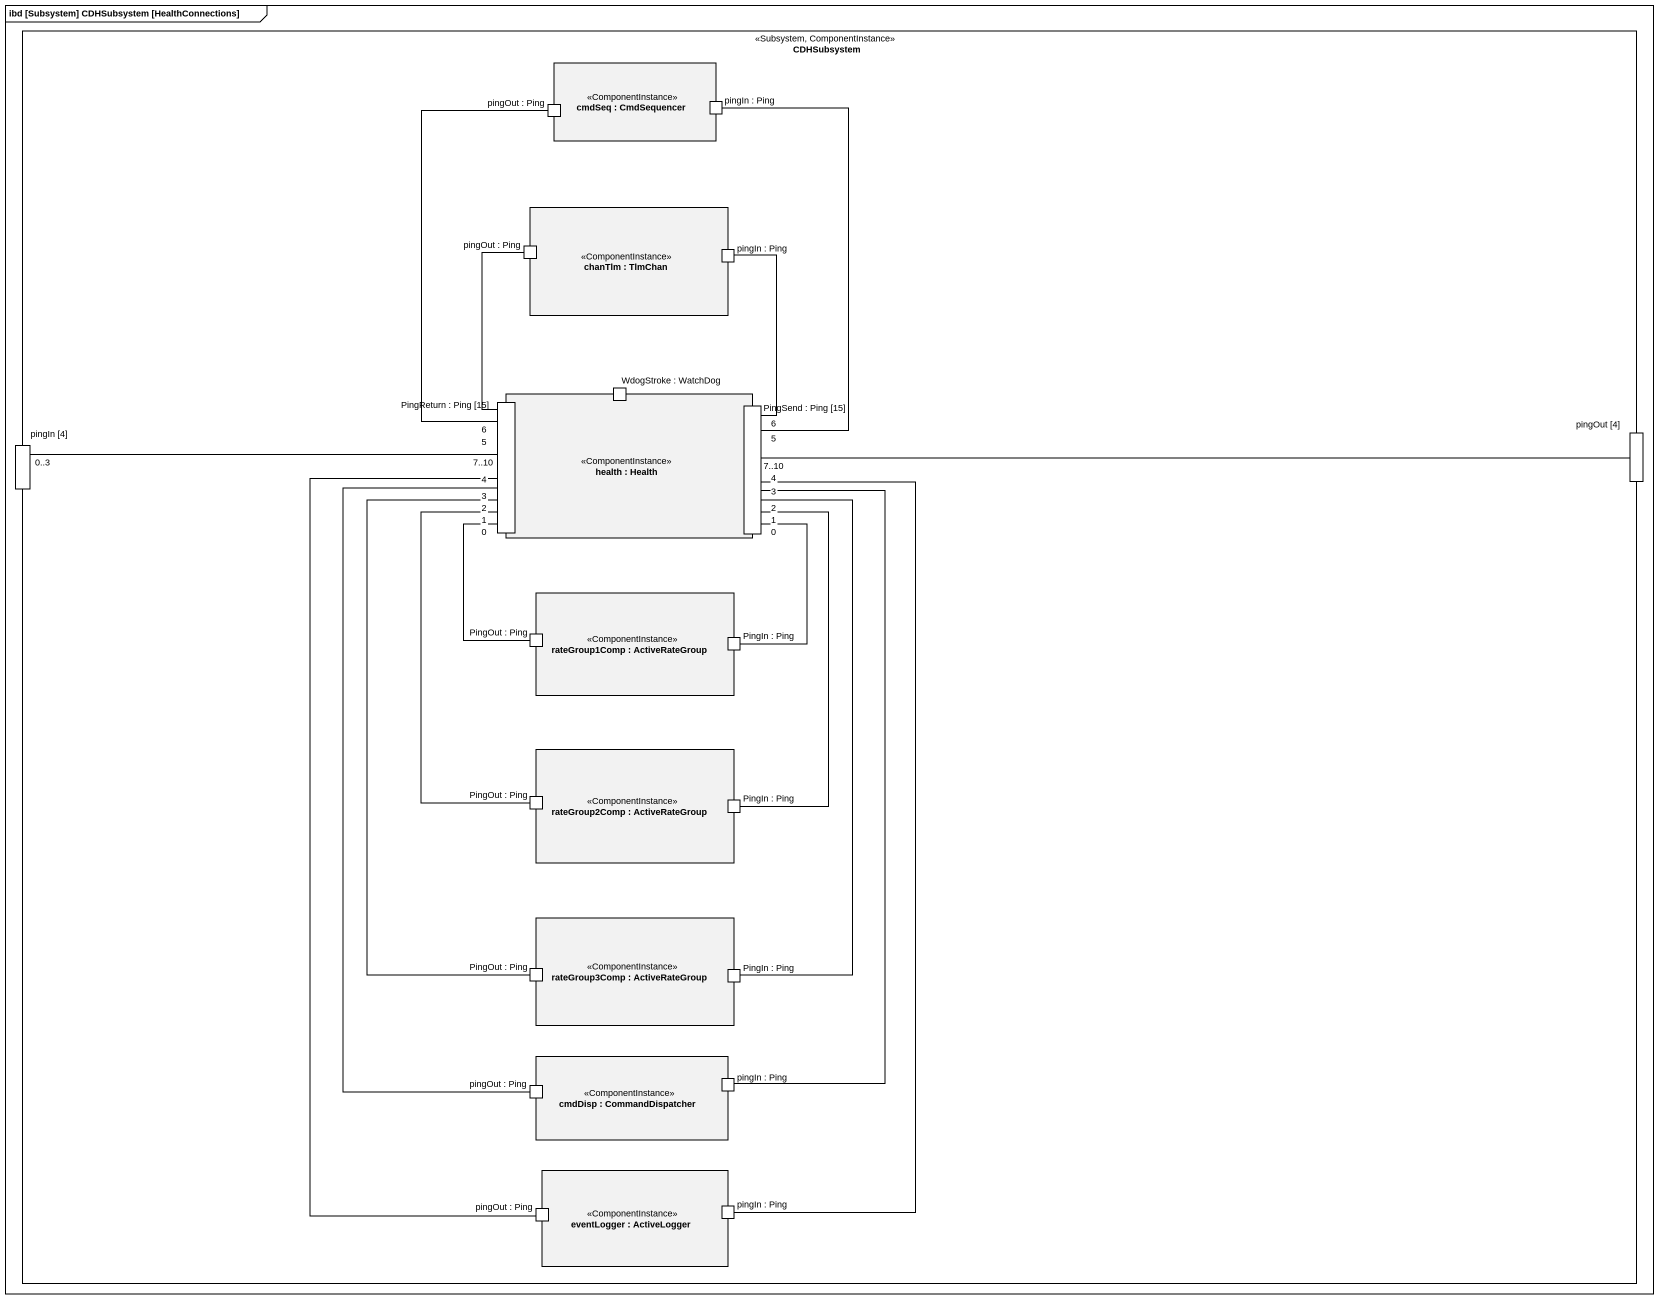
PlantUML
@startuml
mainframe ibd [Subsystem] CDHSubsystem [HealthConnections]
rectangle CDHSubsystem <<Subsystem, ComponentInstance>> {
  rectangle "cmdSeq : CmdSequencer" as cmdSeq <<ComponentInstance>> {
    port "pingOut : Ping" as pingOut_Ping
    port "pingIn : Ping" as pingIn_Ping
  }
  rectangle "chanTlm : TlmChan" as chanTlm <<ComponentInstance>> {
    port "pingOut : Ping" as pingOut_Ping_2
    port "pingIn : Ping" as pingIn_Ping_2
  }
  rectangle "health : Health" as health <<ComponentInstance>> {
    port "WdogStroke : WatchDog" as WdogStroke_WatchDog
    port "PingReturn : Ping [15]" as PingReturn_Ping_15
    port "PingSend : Ping [15]" as PingSend_Ping_15
  }
  port "pingOut [4]" as pingOut_4
  port "pingIn [4]" as pingIn_4
  rectangle "rateGroup1Comp : ActiveRateGroup" as rateGroup1Comp <<ComponentInstance>> {
    port "PingOut : Ping" as PingOut_Ping
    port "PingIn : Ping" as PingIn_Ping
  }
  rectangle "rateGroup2Comp : ActiveRateGroup" as rateGroup2Comp <<ComponentInstance>> {
    port "PingOut : Ping" as PingOut_Ping_2
    port "PingIn : Ping" as PingIn_Ping_2
  }
  rectangle "rateGroup3Comp : ActiveRateGroup" as rateGroup3Comp <<ComponentInstance>> {
    port "PingOut : Ping" as PingOut_Ping_3
    port "PingIn : Ping" as PingIn_Ping_3
  }
  rectangle "cmdDisp : CommandDispatcher" as cmdDisp <<ComponentInstance>> {
    port "pingOut : Ping" as pingOut_Ping_3
    port "pingIn : Ping" as pingIn_Ping_3
  }
  rectangle "eventLogger : ActiveLogger" as eventLogger <<ComponentInstance>> {
    port "pingIn : Ping" as pingIn_Ping_4
    port "pingOut : Ping" as pingOut_Ping_4
  }
}
pingOut_Ping -- "5" PingReturn_Ping_15
pingOut_Ping_2 -- "6" PingReturn_Ping_15
PingSend_Ping_15 "5" -up- pingIn_Ping
PingSend_Ping_15 "6" -up- pingIn_Ping_2
PingSend_Ping_15 "7..10" -right- pingOut_4
PingSend_Ping_15 "0" -- PingIn_Ping
PingSend_Ping_15 "1" -- PingIn_Ping_2
PingSend_Ping_15 "2" -- PingIn_Ping_3
PingSend_Ping_15 "3" -- pingIn_Ping_3
PingSend_Ping_15 "4" -- pingIn_Ping_4
pingIn_4 "0..3" -right- "7..10" PingReturn_Ping_15
PingOut_Ping -up- "0" PingReturn_Ping_15
PingOut_Ping_2 -up- "1" PingReturn_Ping_15
PingOut_Ping_3 -up- "2" PingReturn_Ping_15
pingOut_Ping_3 -up- "3" PingReturn_Ping_15
pingOut_Ping_4 -up- "4" PingReturn_Ping_15
@enduml
